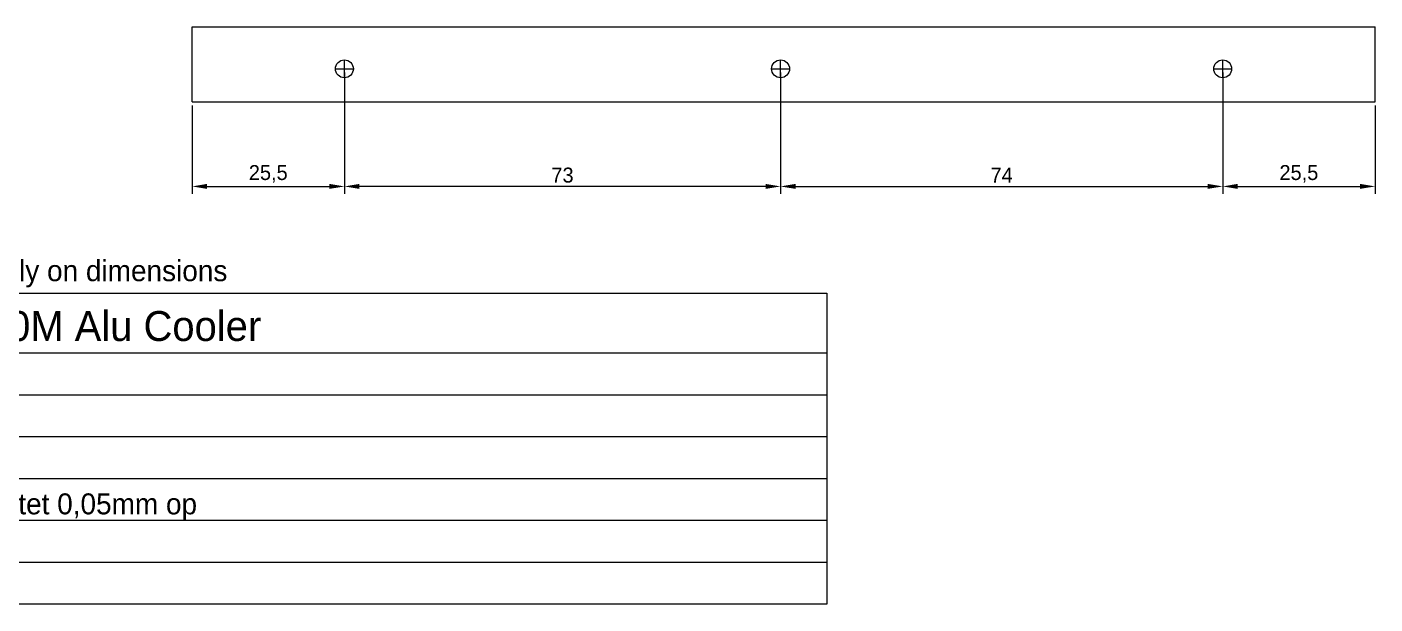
# Model space of a CAD drawing. Header units: millimetres. Extents: x -18 to 411, y -84 to 264.
# Drawn here: x 125.1 to 350.7, y -84 to 12.5 of the extents above; entities that cross this region are included whole.
import ezdxf

# ---------------------------------------------------------------- set-up
doc = ezdxf.new("R2010")
doc.units = ezdxf.units.MM
doc.layers.add('Descriptive Text', color=9, linetype='Continuous')
doc.layers.add('dimensions', color=151, linetype='Continuous')
doc.dimstyles.new('ISO-25', dxfattribs={"dimtxt": 2.5, "dimasz": 2.5, "dimexe": 1.25, "dimexo": 0.625, "dimtad": 1, "dimzin": 9, "dimtxsty": 'Standard', "dimcen": 2.5, "dimadec": 0, "dimazin": 0, "dimtfac": 1, "dimtmove": 0, "dimatfit": 3, "dimfxl": 0, "dimarcsym": 0})

# ---------------------------------------------------------------- blocks, each defined once
blk = doc.blocks.new('*D58')
at = {"layer": 'Defpoints', "color": 0}
for p in [(178.2, 5.5), (152.7, 0), (178.2, -14.17)]:
    blk.add_point(p, dxfattribs=at)
at = {"layer": 'dimensions', "color": 0, "lineweight": -2}
for p, q in [((178.2, 4.87), (178.2, -15.42)), ((152.7, -0.63), (152.7, -15.42)), ((155.2, -14.17), (175.7, -14.17))]:
    blk.add_line(p, q, dxfattribs=at)
at = {"layer": 'dimensions', "color": 0}
for points in [[(155.2, -13.75), (155.2, -14.58), (152.7, -14.17)], [(175.7, -13.75), (175.7, -14.58), (178.2, -14.17)]]:
    blk.add_solid(points, dxfattribs=at)
at = {"layer": 'dimensions', "color": 0, "insert": (165.45, -12.08), "char_height": 2.5, "attachment_point": 5}
blk.add_mtext('25,5', dxfattribs=at)
blk = doc.blocks.new('*D59')
at = {"layer": 'Defpoints', "color": 0}
for p in [(178.2, 5.5), (251.2, 5.5), (178.2, -14.17)]:
    blk.add_point(p, dxfattribs=at)
at = {"layer": 'dimensions', "color": 0, "lineweight": -2}
for p, q in [((178.2, 4.87), (178.2, -15.42)), ((251.2, 4.87), (251.2, -15.42)), ((248.7, -14.17), (180.7, -14.17))]:
    blk.add_line(p, q, dxfattribs=at)
at = {"layer": 'dimensions', "color": 0}
for points in [[(180.7, -13.75), (180.7, -14.58), (178.2, -14.17)], [(248.7, -13.75), (248.7, -14.58), (251.2, -14.17)]]:
    blk.add_solid(points, dxfattribs=at)
at = {"layer": 'dimensions', "color": 0, "insert": (214.7, -12.29), "char_height": 2.5, "attachment_point": 5}
blk.add_mtext('73', dxfattribs=at)
blk = doc.blocks.new('*D60')
at = {"layer": 'Defpoints', "color": 0}
for p in [(251.2, 5.5), (325.2, 5.5), (325.2, -14.17)]:
    blk.add_point(p, dxfattribs=at)
at = {"layer": 'dimensions', "color": 0, "lineweight": -2}
for p, q in [((251.2, 4.87), (251.2, -15.42)), ((325.2, 4.87), (325.2, -15.42)), ((253.7, -14.17), (322.7, -14.17))]:
    blk.add_line(p, q, dxfattribs=at)
at = {"layer": 'dimensions', "color": 0}
for points in [[(253.7, -13.75), (253.7, -14.58), (251.2, -14.17)], [(322.7, -13.75), (322.7, -14.58), (325.2, -14.17)]]:
    blk.add_solid(points, dxfattribs=at)
at = {"layer": 'dimensions', "color": 0, "insert": (288.2, -12.29), "char_height": 2.5, "attachment_point": 5}
blk.add_mtext('74', dxfattribs=at)
blk = doc.blocks.new('*D61')
at = {"layer": 'Defpoints', "color": 0}
for p in [(325.2, 5.5), (350.7, 0), (350.7, -14.17)]:
    blk.add_point(p, dxfattribs=at)
at = {"layer": 'dimensions', "color": 0, "lineweight": -2}
for p, q in [((325.2, 4.87), (325.2, -15.42)), ((350.7, -0.63), (350.7, -15.42)), ((327.7, -14.17), (348.2, -14.17))]:
    blk.add_line(p, q, dxfattribs=at)
at = {"layer": 'dimensions', "color": 0}
for points in [[(327.7, -13.75), (327.7, -14.58), (325.2, -14.17)], [(348.2, -13.75), (348.2, -14.58), (350.7, -14.17)]]:
    blk.add_solid(points, dxfattribs=at)
at = {"layer": 'dimensions', "color": 0, "insert": (337.95, -12.08), "char_height": 2.5, "attachment_point": 5}
blk.add_mtext('25,5', dxfattribs=at)

msp = doc.modelspace()

# ---------------------------------------------------------------- linework, layer by layer
for p, q in [((152.698, 0), (152.698, 12.5)), ((152.698, 12.5), (350.698, 12.5)), ((350.698, 0), (350.698, 12.5)), ((178.198, 4), (178.198, 7)), ((251.198, 4), (251.198, 7)), ((325.198, 4), (325.198, 7)), ((176.698, 5.5), (179.698, 5.5)), ((249.698, 5.5), (252.698, 5.5)), ((323.698, 5.5), (326.698, 5.5)), ((152.698, 0), (350.698, 0))]:
    msp.add_line(p, q)
for centre in [(178.198, 5.5), (251.198, 5.5), (325.198, 5.5)]:
    msp.add_circle(centre, 1.5)
at = {"layer": 'Descriptive Text'}
for p, q in [((0, -32.02), (258.962, -32.02)), ((258.962, -32.02), (258.962, -84.02)), ((0, -42.02), (258.962, -42.02)), ((0, -49.02), (258.962, -49.02)), ((0, -56.02), (258.962, -56.02)), ((0, -63.02), (258.962, -63.02)), ((0, -70.02), (258.962, -70.02)), ((0, -77.02), (258.962, -77.02)), ((258.962, -84.02), (0, -84.02))]:
    msp.add_line(p, q, dxfattribs=at)

# ---------------------------------------------------------------- texts
for s, height, p in [('All measurements are +/- 0.2 mm unless stated specifically on dimensions', 3.5, (5, -30.02)), ('PT0760M Alu Cooler', 5, (102.209, -40.02)), ('0. Første Version - revideret d.25/07-2007 - alle huller flyttet 0,05mm op', 3.5, (5, -69.02))]:
    msp.add_text(s, height=height, dxfattribs=at).set_placement(p)

# ---------------------------------------------------------------- dimensions: what is measured, and where the dimension line sits
at = {"layer": 'dimensions'}
for base, p1, p2, picture, middle in [((178.198, -14.168), (152.698, 0), (178.198, 5.5), '*D58', (165.448, -12.084)), ((178.198, -14.168), (251.198, 5.5), (178.198, 5.5), '*D59', (214.698, -12.293)), ((325.198, -14.168), (251.198, 5.5), (325.198, 5.5), '*D60', (288.198, -12.293)), ((350.698, -14.168), (325.198, 5.5), (350.698, 0), '*D61', (337.948, -12.084))]:
    dim = msp.add_linear_dim(base=base, p1=p1, p2=p2, dimstyle='ISO-25', dxfattribs=at)
    dim.commit()
    dim.dimension.update_dxf_attribs({"geometry": picture, "text_midpoint": middle})

doc.saveas('drawing.dxf')
